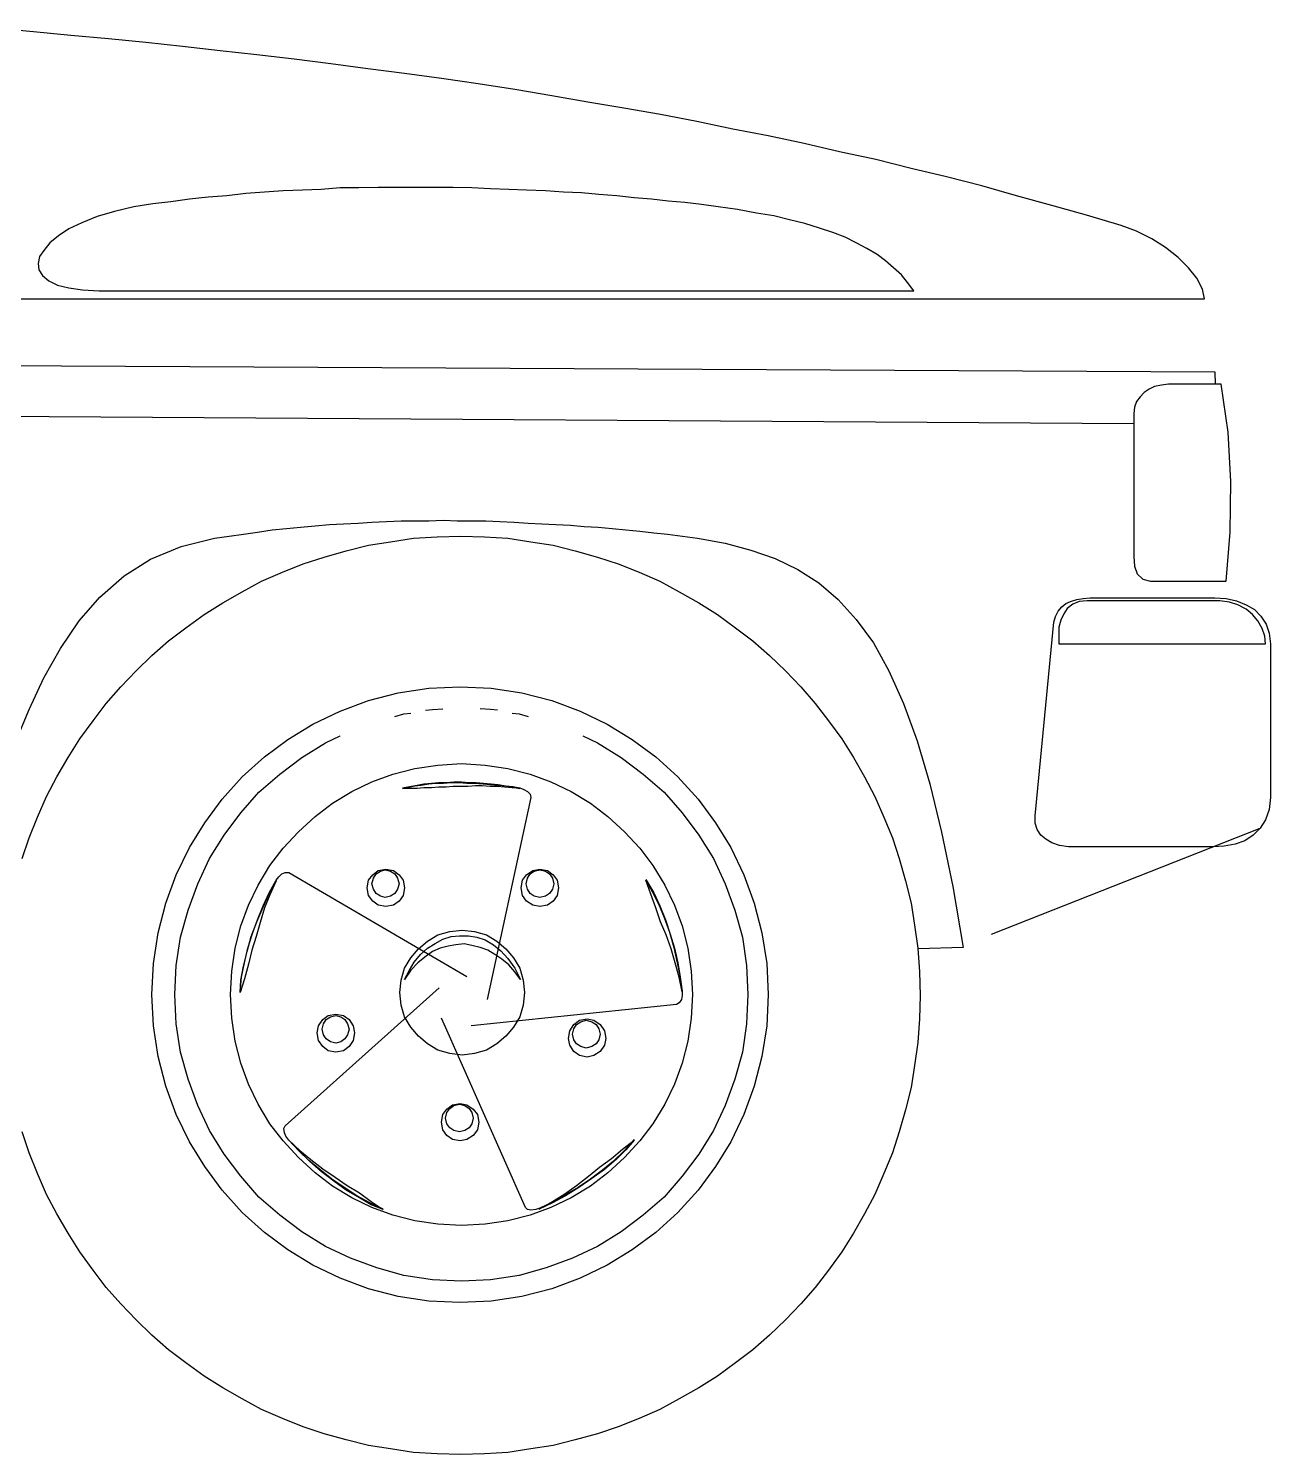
# Model space of a CAD drawing. Extents: x 81.2 to 102.2, y 189 to 198.5.
# Drawn here: x 101.178 to 102.154, y 194.16 to 195.281 of the extents above; entities that cross this region are included whole.
import ezdxf

# ---------------------------------------------------------------- set-up
doc = ezdxf.new("R2010")
doc.units = 0
doc.layers.get('0').update_dxf_attribs({"linetype": 'CONTINUOUS'})

msp = doc.modelspace()

# ---------------------------------------------------------------- linework, layer by layer
for p, q in [((101.1817, 195.2782), (101.1522, 195.2809)), ((101.2111, 195.2754), (101.1817, 195.2782)), ((101.2406, 195.2727), (101.2111, 195.2754)), ((101.27, 195.27), (101.2406, 195.2727)), ((101.2989, 195.2667), (101.27, 195.27)), ((101.3284, 195.2634), (101.2989, 195.2667)), ((101.3573, 195.2602), (101.3284, 195.2634)), ((101.3867, 195.2569), (101.3573, 195.2602)), ((101.4156, 195.2531), (101.3867, 195.2569)), ((101.4445, 195.2493), (101.4156, 195.2531)), ((101.4734, 195.2455), (101.4445, 195.2493)), ((101.5024, 195.2416), (101.4734, 195.2455)), ((101.5313, 195.2373), (101.5024, 195.2416)), ((101.5602, 195.2329), (101.5313, 195.2373)), ((101.5891, 195.228), (101.5602, 195.2329)), ((101.6174, 195.2231), (101.5891, 195.228)), ((101.6458, 195.2182), (101.6174, 195.2231)), ((101.6747, 195.2133), (101.6458, 195.2182)), ((101.7031, 195.2078), (101.6747, 195.2133)), ((101.7314, 195.2018), (101.7031, 195.2078)), ((101.7592, 195.1964), (101.7314, 195.2018)), ((101.7876, 195.1904), (101.7592, 195.1964)), ((101.8154, 195.1838), (101.7876, 195.1904)), ((101.8438, 195.1778), (101.8154, 195.1838)), ((101.8716, 195.1707), (101.8438, 195.1778)), ((101.8994, 195.1642), (101.8716, 195.1707)), ((101.4527, 195.156), (101.4374, 195.1555)), ((101.4674, 195.156), (101.4527, 195.156)), ((101.4822, 195.156), (101.4674, 195.156)), ((101.4969, 195.156), (101.4822, 195.156)), ((101.5116, 195.156), (101.4969, 195.156)), ((101.5263, 195.1555), (101.5116, 195.156)), ((101.9272, 195.1571), (101.8994, 195.1642)), ((101.9545, 195.1494), (101.9272, 195.1571)), ((101.2896, 195.1446), (101.2755, 195.1429)), ((101.3044, 195.1467), (101.2896, 195.1446)), ((101.3191, 195.1484), (101.3044, 195.1467)), ((101.3338, 195.1494), (101.3191, 195.1484)), ((101.3486, 195.1511), (101.3338, 195.1494)), ((101.3633, 195.1522), (101.3486, 195.1511)), ((101.378, 195.1533), (101.3633, 195.1522)), ((101.3933, 195.1538), (101.378, 195.1533)), ((101.408, 195.1544), (101.3933, 195.1538)), ((101.4227, 195.1555), (101.408, 195.1544)), ((101.4374, 195.1555), (101.4227, 195.1555)), ((101.5411, 195.1549), (101.5263, 195.1555)), ((101.5553, 195.1544), (101.5411, 195.1549)), ((101.5694, 195.1538), (101.5553, 195.1544)), ((101.5842, 195.1533), (101.5694, 195.1538)), ((101.5983, 195.1522), (101.5842, 195.1533)), ((101.6125, 195.1516), (101.5983, 195.1522)), ((101.6262, 195.1505), (101.6125, 195.1516)), ((101.6403, 195.1494), (101.6262, 195.1505)), ((101.654, 195.1478), (101.6403, 195.1494)), ((101.6676, 195.1467), (101.654, 195.1478)), ((101.6807, 195.1451), (101.6676, 195.1467)), ((101.6938, 195.144), (101.6807, 195.1451)), ((101.9823, 195.1418), (101.9545, 195.1494)), ((101.2455, 195.1369), (101.2318, 195.1331)), ((101.2607, 195.1407), (101.2455, 195.1369)), ((101.2755, 195.1429), (101.2607, 195.1407)), ((101.7069, 195.1424), (101.6938, 195.144)), ((101.72, 195.1407), (101.7069, 195.1424)), ((101.7352, 195.1385), (101.72, 195.1407)), ((101.75, 195.1358), (101.7352, 195.1385)), ((101.7636, 195.1336), (101.75, 195.1358)), ((101.7761, 195.1304), (101.7636, 195.1336)), ((102.0096, 195.1342), (101.9823, 195.1418)), ((102.0368, 195.126), (102.0096, 195.1342)), ((101.2095, 195.1233), (101.2013, 195.1178)), ((101.2198, 195.1282), (101.2095, 195.1233)), ((101.2318, 195.1331), (101.2198, 195.1282)), ((101.7881, 195.1276), (101.7761, 195.1304)), ((101.7996, 195.1238), (101.7881, 195.1276)), ((101.81, 195.1206), (101.7996, 195.1238)), ((102.0488, 195.1216), (102.0368, 195.126)), ((101.1947, 195.1124), (101.1898, 195.1064)), ((101.2013, 195.1178), (101.1947, 195.1124)), ((101.8198, 195.1167), (101.81, 195.1206)), ((101.8285, 195.1124), (101.8198, 195.1167)), ((101.8367, 195.108), (101.8285, 195.1124)), ((102.0608, 195.1156), (102.0488, 195.1216)), ((102.0717, 195.1086), (102.0608, 195.1156)), ((101.1866, 195.1015), (101.1855, 195.096)), ((101.1898, 195.1064), (101.1866, 195.1015)), ((101.8449, 195.1031), (101.8367, 195.108)), ((101.8514, 195.0982), (101.8449, 195.1031)), ((102.0816, 195.1009), (102.0717, 195.1086)), ((102.0898, 195.0927), (102.0816, 195.1009)), ((101.1855, 195.096), (101.186, 195.0911)), ((101.186, 195.0911), (101.1887, 195.0867)), ((101.8579, 195.0927), (101.8514, 195.0982)), ((101.864, 195.0873), (101.8579, 195.0927)), ((102.0963, 195.0846), (102.0898, 195.0927)), ((101.1887, 195.0867), (101.1937, 195.0824)), ((101.1937, 195.0824), (101.2007, 195.0791)), ((101.2007, 195.0791), (101.2095, 195.0769)), ((101.8689, 195.0813), (101.864, 195.0873)), ((101.8738, 195.0747), (101.8689, 195.0813)), ((102.1007, 195.0758), (102.0963, 195.0846)), ((99.5542, 195.0682), (102.1023, 195.0682)), ((101.2095, 195.0769), (101.2204, 195.0753)), ((101.2204, 195.0753), (101.2335, 195.0747)), ((101.2335, 195.0747), (101.8738, 195.0747)), ((102.1023, 195.0682), (102.1007, 195.0758)), ((98.7792, 195.0286), (102.1105, 195.0109)), ((102.1105, 195.0109), (102.1106, 195.0011)), ((102.063, 194.9995), (102.0587, 194.9973)), ((102.0685, 195.0005), (102.063, 194.9995)), ((102.0739, 195.0011), (102.0685, 195.0005)), ((102.1154, 195.0011), (102.0739, 195.0011)), ((102.1208, 194.9635), (102.1154, 195.0011)), ((102.0467, 194.9699), (98.7792, 194.9919)), ((102.0516, 194.9913), (102.0488, 194.9875)), ((102.0548, 194.9946), (102.0516, 194.9913)), ((102.0587, 194.9973), (102.0548, 194.9946)), ((102.0472, 194.9831), (102.0467, 194.9782)), ((102.0467, 194.9782), (102.0467, 194.8658)), ((102.0488, 194.9875), (102.0472, 194.9831)), ((102.123, 194.9247), (102.1208, 194.9635)), ((102.1225, 194.8849), (102.123, 194.9247)), ((101.3693, 194.8866), (101.3807, 194.8877)), ((101.3807, 194.8877), (101.3916, 194.8887)), ((101.3916, 194.8887), (101.4031, 194.8898)), ((101.4031, 194.8898), (101.4145, 194.8909)), ((101.4145, 194.8909), (101.4254, 194.8915)), ((101.4254, 194.8915), (101.4369, 194.892)), ((101.4369, 194.892), (101.4478, 194.8926)), ((101.4478, 194.8926), (101.4593, 194.8931)), ((101.4593, 194.8931), (101.4707, 194.8937)), ((101.4707, 194.8937), (101.4816, 194.8937)), ((101.4816, 194.8937), (101.4925, 194.8937)), ((101.4925, 194.8937), (101.504, 194.8942)), ((101.504, 194.8942), (101.5149, 194.8937)), ((101.5149, 194.8937), (101.5263, 194.8937)), ((101.5263, 194.8937), (101.5373, 194.8937)), ((101.5373, 194.8937), (101.5482, 194.8931)), ((101.5482, 194.8931), (101.5596, 194.8926)), ((101.5596, 194.8926), (101.5705, 194.892)), ((101.5705, 194.892), (101.5814, 194.8915)), ((101.5814, 194.8915), (101.5923, 194.8909)), ((101.5923, 194.8909), (101.6038, 194.8904)), ((101.6038, 194.8904), (101.6147, 194.8893)), ((101.6147, 194.8893), (101.6256, 194.8887)), ((101.6256, 194.8887), (101.6365, 194.8877)), ((101.6365, 194.8877), (101.6474, 194.8866)), ((101.2978, 194.8735), (101.324, 194.88)), ((101.324, 194.88), (101.3355, 194.8817)), ((101.3355, 194.8817), (101.3469, 194.8833)), ((101.3469, 194.8833), (101.3578, 194.8849)), ((101.3578, 194.8849), (101.3693, 194.8866)), ((101.4451, 194.8746), (101.4625, 194.8773)), ((101.4625, 194.8773), (101.4805, 194.88)), ((101.4805, 194.88), (101.4991, 194.8811)), ((101.4991, 194.8811), (101.5176, 194.8817)), ((101.5176, 194.8817), (101.5362, 194.8811)), ((101.5362, 194.8811), (101.5547, 194.88)), ((101.5547, 194.88), (101.5727, 194.8773)), ((101.5727, 194.8773), (101.5902, 194.8746)), ((101.6474, 194.8866), (101.6583, 194.8855)), ((101.6583, 194.8855), (101.6693, 194.8844)), ((101.6693, 194.8844), (101.6802, 194.8833)), ((101.6802, 194.8833), (101.7036, 194.88)), ((101.7036, 194.88), (101.7254, 194.8762)), ((101.7254, 194.8762), (101.7456, 194.8708)), ((102.1192, 194.8462), (102.1225, 194.8849)), ((101.2738, 194.8637), (101.2978, 194.8735)), ((101.3938, 194.8599), (101.4102, 194.8653)), ((101.4102, 194.8653), (101.4276, 194.8702)), ((101.4276, 194.8702), (101.4451, 194.8746)), ((101.5902, 194.8746), (101.6076, 194.8702)), ((101.6076, 194.8702), (101.6251, 194.8653)), ((101.6251, 194.8653), (101.6414, 194.8599)), ((101.7456, 194.8708), (101.7647, 194.8642)), ((101.7647, 194.8642), (101.7827, 194.8555)), ((102.0467, 194.8658), (102.0472, 194.8582)), ((101.2531, 194.8506), (101.2738, 194.8637)), ((101.3611, 194.8462), (101.3775, 194.8533)), ((101.3775, 194.8533), (101.3938, 194.8599)), ((101.6414, 194.8599), (101.6578, 194.8533)), ((101.6578, 194.8533), (101.6741, 194.8462)), ((101.7827, 194.8555), (101.799, 194.8451)), ((102.0472, 194.8582), (102.0494, 194.8522)), ((101.234, 194.8337), (101.2531, 194.8506)), ((101.3458, 194.838), (101.3611, 194.8462)), ((101.6741, 194.8462), (101.6894, 194.838)), ((101.799, 194.8451), (101.8143, 194.832)), ((102.0494, 194.8522), (102.0538, 194.8479)), ((102.0538, 194.8479), (102.0598, 194.8462)), ((102.0598, 194.8462), (102.1192, 194.8462)), ((101.2177, 194.8151), (101.234, 194.8337)), ((101.3306, 194.8293), (101.3458, 194.838)), ((101.6894, 194.838), (101.7047, 194.8293)), ((101.8143, 194.832), (101.8285, 194.8162)), ((101.997, 194.8304), (102.0019, 194.832)), ((102.0019, 194.832), (102.0068, 194.8326)), ((102.0101, 194.8309), (102.0036, 194.8304)), ((102.0068, 194.8326), (102.0123, 194.8331)), ((102.1143, 194.8309), (102.0101, 194.8309)), ((102.0123, 194.8331), (102.1105, 194.8331)), ((102.1105, 194.8331), (102.1192, 194.8326)), ((102.1219, 194.8298), (102.1143, 194.8309)), ((102.1192, 194.8326), (102.1274, 194.8309)), ((102.1274, 194.8309), (102.135, 194.8277)), ((101.3016, 194.8097), (101.3158, 194.82)), ((101.3158, 194.82), (101.3306, 194.8293)), ((101.7047, 194.8293), (101.7194, 194.82)), ((101.7194, 194.82), (101.7336, 194.8097)), ((101.985, 194.8184), (101.9872, 194.8228)), ((101.9872, 194.8228), (101.99, 194.826)), ((101.9916, 194.8206), (101.9894, 194.8157)), ((101.99, 194.826), (101.9932, 194.8288)), ((101.9943, 194.8249), (101.9916, 194.8206)), ((101.9932, 194.8288), (101.997, 194.8304)), ((101.9987, 194.8282), (101.9943, 194.8249)), ((102.0036, 194.8304), (101.9987, 194.8282)), ((102.1285, 194.8277), (102.1219, 194.8298)), ((102.135, 194.8244), (102.1285, 194.8277)), ((102.135, 194.8277), (102.1416, 194.8239)), ((102.1399, 194.82), (102.135, 194.8244)), ((102.1443, 194.8151), (102.1399, 194.82)), ((102.1416, 194.8239), (102.1465, 194.8189)), ((101.2029, 194.7933), (101.2177, 194.8151)), ((101.288, 194.7993), (101.3016, 194.8097)), ((101.7336, 194.8097), (101.7472, 194.7993)), ((101.8285, 194.8162), (101.8421, 194.7977)), ((101.9692, 194.6619), (101.9839, 194.814)), ((101.9839, 194.814), (101.985, 194.8184)), ((101.9894, 194.8157), (101.9878, 194.8102)), ((101.9878, 194.8102), (101.9878, 194.8037)), ((102.1476, 194.8091), (102.1443, 194.8151)), ((102.1465, 194.8189), (102.1508, 194.8124)), ((102.1498, 194.8031), (102.1476, 194.8091)), ((102.1508, 194.8124), (102.153, 194.8053)), ((101.2749, 194.7879), (101.288, 194.7993)), ((101.7472, 194.7993), (101.7603, 194.7879)), ((101.8421, 194.7977), (101.8541, 194.7759)), ((101.9878, 194.8037), (101.9878, 194.7971)), ((101.9878, 194.7971), (102.1503, 194.7971)), ((102.1503, 194.7971), (102.1498, 194.8031)), ((102.153, 194.8053), (102.1541, 194.7971)), ((102.1541, 194.7971), (102.1541, 194.6761)), ((101.1898, 194.7704), (101.2029, 194.7933)), ((101.2624, 194.7759), (101.2749, 194.7879)), ((101.7603, 194.7879), (101.7729, 194.7759)), ((101.2504, 194.7633), (101.2624, 194.7759)), ((101.7729, 194.7759), (101.7849, 194.7633)), ((101.8541, 194.7759), (101.8656, 194.7502)), ((101.1784, 194.7453), (101.1898, 194.7704)), ((101.2389, 194.7502), (101.2504, 194.7633)), ((101.4925, 194.7622), (101.5171, 194.7633)), ((101.5171, 194.7633), (101.5416, 194.7622)), ((101.7849, 194.7633), (101.7963, 194.7502)), ((101.4227, 194.7442), (101.4451, 194.7524)), ((101.4451, 194.7524), (101.4685, 194.7584)), ((101.4685, 194.7584), (101.4925, 194.7622)), ((101.5416, 194.7622), (101.5656, 194.7584)), ((101.5656, 194.7584), (101.5891, 194.7524)), ((101.5891, 194.7524), (101.6114, 194.7442)), ((101.1675, 194.7197), (101.1784, 194.7453)), ((101.2286, 194.7366), (101.2389, 194.7502)), ((101.4014, 194.7339), (101.4227, 194.7442)), ((101.4658, 194.7399), (101.4729, 194.742)), ((101.4729, 194.742), (101.4784, 194.7426)), ((101.4784, 194.7426), (101.4784, 194.7426)), ((101.4898, 194.7448), (101.4953, 194.7453)), ((101.4953, 194.7453), (101.5034, 194.7459)), ((101.5034, 194.7459), (101.5034, 194.7459)), ((101.5411, 194.7453), (101.5329, 194.7459)), ((101.5329, 194.7459), (101.5329, 194.7459)), ((101.5465, 194.7448), (101.5411, 194.7453)), ((101.558, 194.7426), (101.5634, 194.742)), ((101.5634, 194.742), (101.5705, 194.7399)), ((101.6114, 194.7442), (101.6327, 194.7339)), ((101.7963, 194.7502), (101.8067, 194.7366)), ((101.8656, 194.7502), (101.8765, 194.7208)), ((101.2182, 194.7224), (101.2286, 194.7366)), ((101.3818, 194.7219), (101.4014, 194.7339)), ((101.5705, 194.7399), (101.5705, 194.7399)), ((101.6327, 194.7339), (101.6523, 194.7219)), ((101.8067, 194.7366), (101.8171, 194.7224)), ((101.2089, 194.7077), (101.2182, 194.7224)), ((101.3633, 194.7082), (101.3818, 194.7219)), ((101.3927, 194.7077), (101.4113, 194.7191)), ((101.4113, 194.7191), (101.4227, 194.7246)), ((101.4227, 194.7246), (101.4227, 194.7246)), ((101.6136, 194.7246), (101.6251, 194.7191)), ((101.6251, 194.7191), (101.6436, 194.7077)), ((101.6523, 194.7219), (101.6709, 194.7082)), ((101.8171, 194.7224), (101.8263, 194.7077)), ((101.8765, 194.7208), (101.8863, 194.687)), ((101.2002, 194.6924), (101.2089, 194.7077)), ((101.3458, 194.6924), (101.3633, 194.7082)), ((101.3753, 194.6946), (101.3927, 194.7077)), ((101.6436, 194.7077), (101.6611, 194.6946)), ((101.6709, 194.7082), (101.6883, 194.6924)), ((101.8263, 194.7077), (101.835, 194.6924)), ((101.4642, 194.6946), (101.4816, 194.699)), ((101.4816, 194.699), (101.4996, 194.7017)), ((101.4996, 194.7017), (101.5182, 194.7028)), ((101.5182, 194.7028), (101.5367, 194.7017)), ((101.5367, 194.7017), (101.5547, 194.699)), ((101.5547, 194.699), (101.5722, 194.6946)), ((101.192, 194.6771), (101.2002, 194.6924)), ((101.33, 194.675), (101.3458, 194.6924)), ((101.3589, 194.6804), (101.3753, 194.6946)), ((101.432, 194.681), (101.4478, 194.6886)), ((101.4478, 194.6886), (101.4642, 194.6946)), ((101.4767, 194.6843), (101.4816, 194.6853)), ((101.4773, 194.6848), (101.4833, 194.6859)), ((101.4816, 194.6853), (101.4865, 194.6859)), ((101.4833, 194.6859), (101.4887, 194.687)), ((101.4865, 194.6859), (101.4925, 194.687)), ((101.4887, 194.687), (101.4947, 194.6875)), ((101.4925, 194.687), (101.498, 194.6875)), ((101.4947, 194.6875), (101.5002, 194.6881)), ((101.498, 194.6875), (101.504, 194.6875)), ((101.5002, 194.6881), (101.5062, 194.6881)), ((101.504, 194.6875), (101.51, 194.6881)), ((101.5062, 194.6881), (101.5122, 194.6886)), ((101.51, 194.6881), (101.5165, 194.6881)), ((101.5122, 194.6886), (101.5182, 194.6886)), ((101.5165, 194.6881), (101.5225, 194.6875)), ((101.5182, 194.6886), (101.5242, 194.6881)), ((101.5225, 194.6875), (101.5285, 194.6875)), ((101.5291, 194.6853), (101.5231, 194.6848)), ((101.5242, 194.6881), (101.5296, 194.6881)), ((101.5285, 194.6875), (101.5351, 194.687)), ((101.5345, 194.6853), (101.5291, 194.6853)), ((101.5296, 194.6881), (101.5356, 194.6875)), ((101.5405, 194.6848), (101.5345, 194.6853)), ((101.5351, 194.687), (101.5411, 194.6864)), ((101.5356, 194.6875), (101.5416, 194.687)), ((101.5411, 194.6864), (101.5471, 194.6859)), ((101.5416, 194.687), (101.5471, 194.6864)), ((101.5471, 194.6864), (101.5531, 194.6853)), ((101.5471, 194.6859), (101.5531, 194.6853)), ((101.5531, 194.6853), (101.5585, 194.6843)), ((101.5531, 194.6853), (101.5585, 194.6848)), ((101.5722, 194.6946), (101.5885, 194.6886)), ((101.5885, 194.6886), (101.6043, 194.681)), ((101.6611, 194.6946), (101.6774, 194.6804)), ((101.6883, 194.6924), (101.7042, 194.675)), ((101.835, 194.6924), (101.8432, 194.6771)), ((101.8863, 194.687), (101.8956, 194.6488)), ((101.1849, 194.6608), (101.192, 194.6771)), ((101.3164, 194.6564), (101.33, 194.675)), ((101.3447, 194.6641), (101.3589, 194.6804)), ((101.4167, 194.6717), (101.432, 194.681)), ((101.4718, 194.6837), (101.4773, 194.6848)), ((101.4718, 194.6832), (101.4767, 194.6843)), ((101.4773, 194.6832), (101.4718, 194.6832)), ((101.4833, 194.6832), (101.4773, 194.6832)), ((101.4887, 194.6837), (101.4833, 194.6832)), ((101.4947, 194.6837), (101.4887, 194.6837)), ((101.5002, 194.6843), (101.4947, 194.6837)), ((101.5062, 194.6843), (101.5002, 194.6843)), ((101.5116, 194.6848), (101.5062, 194.6843)), ((101.5176, 194.6848), (101.5116, 194.6848)), ((101.5231, 194.6848), (101.5176, 194.6848)), ((101.5727, 194.6761), (101.5383, 194.5173)), ((101.5465, 194.6848), (101.5405, 194.6848)), ((101.552, 194.6843), (101.5465, 194.6848)), ((101.558, 194.6837), (101.552, 194.6843)), ((101.564, 194.6832), (101.558, 194.6837)), ((101.5585, 194.6848), (101.564, 194.6837)), ((101.5585, 194.6843), (101.564, 194.6832)), ((101.564, 194.6837), (101.5673, 194.6826)), ((101.5673, 194.6826), (101.57, 194.681)), ((101.57, 194.681), (101.5722, 194.6788)), ((101.5722, 194.6788), (101.5727, 194.6761)), ((101.6043, 194.681), (101.6196, 194.6717)), ((101.6774, 194.6804), (101.6916, 194.6641)), ((101.7042, 194.675), (101.7178, 194.6564)), ((101.8432, 194.6771), (101.8503, 194.6608)), ((102.1541, 194.6761), (102.153, 194.6668)), ((101.3316, 194.6466), (101.3447, 194.6641)), ((101.4031, 194.6613), (101.4167, 194.6717)), ((101.6196, 194.6717), (101.6333, 194.6613)), ((101.6916, 194.6641), (101.7047, 194.6466)), ((102.153, 194.6668), (102.1503, 194.6586)), ((101.1784, 194.6444), (101.1849, 194.6608)), ((101.3044, 194.6368), (101.3164, 194.6564)), ((101.39, 194.6493), (101.4031, 194.6613)), ((101.6333, 194.6613), (101.6463, 194.6493)), ((101.7178, 194.6564), (101.7298, 194.6368)), ((101.8503, 194.6608), (101.8569, 194.6444)), ((101.9349, 194.5688), (102.1459, 194.6521)), ((101.9692, 194.6559), (101.9692, 194.6619)), ((101.9708, 194.651), (101.9692, 194.6559)), ((102.1459, 194.6521), (102.1405, 194.6466)), ((102.1503, 194.6586), (102.1459, 194.6521)), ((101.1729, 194.6281), (101.1784, 194.6444)), ((101.3202, 194.6281), (101.3316, 194.6466)), ((101.378, 194.6363), (101.39, 194.6493)), ((101.6463, 194.6493), (101.6583, 194.6363)), ((101.7047, 194.6466), (101.7162, 194.6281)), ((101.8569, 194.6444), (101.8623, 194.6281)), ((101.8956, 194.6488), (101.9043, 194.6063)), ((101.9736, 194.6466), (101.9708, 194.651)), ((101.9774, 194.6433), (101.9736, 194.6466)), ((101.9823, 194.6406), (101.9774, 194.6433)), ((101.9883, 194.6384), (101.9823, 194.6406)), ((102.1339, 194.6422), (102.1263, 194.6395)), ((102.1405, 194.6466), (102.1339, 194.6422)), ((101.294, 194.6155), (101.3044, 194.6368)), ((101.3676, 194.6226), (101.378, 194.6363)), ((101.6583, 194.6363), (101.6687, 194.6226)), ((101.7298, 194.6368), (101.7402, 194.6155)), ((101.9954, 194.6373), (101.9883, 194.6384)), ((102.003, 194.6373), (101.9954, 194.6373)), ((102.1088, 194.6373), (102.003, 194.6373)), ((102.1176, 194.6379), (102.1088, 194.6373)), ((102.1263, 194.6395), (102.1176, 194.6379)), ((101.3109, 194.6084), (101.3202, 194.6281)), ((101.3584, 194.6073), (101.3676, 194.6226)), ((101.4484, 194.6155), (101.4527, 194.6188)), ((101.4511, 194.6161), (101.4544, 194.6183)), ((101.4527, 194.6188), (101.4587, 194.6199)), ((101.4544, 194.6183), (101.4582, 194.6193)), ((101.4582, 194.6193), (101.4625, 194.6183)), ((101.4587, 194.6199), (101.4647, 194.6188)), ((101.4625, 194.6183), (101.4658, 194.6161)), ((101.4647, 194.6188), (101.4691, 194.6155)), ((101.5694, 194.6155), (101.5743, 194.6188)), ((101.5722, 194.6161), (101.5754, 194.6183)), ((101.5743, 194.6188), (101.5798, 194.6199)), ((101.5754, 194.6183), (101.5798, 194.6193)), ((101.5798, 194.6199), (101.5858, 194.6188)), ((101.5798, 194.6193), (101.5842, 194.6183)), ((101.5842, 194.6183), (101.5874, 194.6161)), ((101.5858, 194.6188), (101.5902, 194.6155)), ((101.6687, 194.6226), (101.678, 194.6073)), ((101.7162, 194.6281), (101.7254, 194.6084)), ((101.8623, 194.6281), (101.8672, 194.6106)), ((101.2858, 194.5932), (101.294, 194.6155)), ((101.3033, 194.5877), (101.3109, 194.6084)), ((101.3507, 194.5915), (101.3584, 194.6073)), ((101.3671, 194.6013), (101.3726, 194.6112)), ((101.3671, 194.6008), (101.3726, 194.6106)), ((101.3726, 194.6106), (101.3676, 194.5997)), ((101.3726, 194.6112), (101.3747, 194.6139)), ((101.3747, 194.6139), (101.3769, 194.6161)), ((101.3769, 194.6161), (101.3796, 194.6172)), ((101.3796, 194.6172), (101.3824, 194.6172)), ((101.3824, 194.6172), (101.5225, 194.5354)), ((101.444, 194.6052), (101.4451, 194.6112)), ((101.4451, 194.6112), (101.4484, 194.6155)), ((101.4478, 194.6084), (101.4489, 194.6128)), ((101.4489, 194.6041), (101.4478, 194.6084)), ((101.4489, 194.6128), (101.4511, 194.6161)), ((101.4658, 194.6161), (101.468, 194.6128)), ((101.468, 194.6128), (101.4691, 194.6084)), ((101.4691, 194.6084), (101.468, 194.6041)), ((101.4691, 194.6155), (101.4724, 194.6112)), ((101.4724, 194.6112), (101.4734, 194.6052)), ((101.5651, 194.6052), (101.5662, 194.6112)), ((101.5662, 194.6112), (101.5694, 194.6155)), ((101.5689, 194.6084), (101.57, 194.6128)), ((101.57, 194.6041), (101.5689, 194.6084)), ((101.57, 194.6128), (101.5722, 194.6161)), ((101.5874, 194.6161), (101.5896, 194.6128)), ((101.5896, 194.6128), (101.5907, 194.6084)), ((101.5907, 194.6084), (101.5896, 194.6041)), ((101.5902, 194.6155), (101.5934, 194.6112)), ((101.5934, 194.6112), (101.5945, 194.6052)), ((101.6632, 194.6117), (101.6693, 194.6013)), ((101.6632, 194.6112), (101.6682, 194.6024)), ((101.6671, 194.6003), (101.6632, 194.6112)), ((101.678, 194.6073), (101.6856, 194.5915)), ((101.7254, 194.6084), (101.7331, 194.5877)), ((101.7402, 194.6155), (101.7483, 194.5932)), ((101.8672, 194.6106), (101.8716, 194.5932)), ((101.3622, 194.591), (101.3671, 194.6013)), ((101.3622, 194.5899), (101.3671, 194.6008)), ((101.3676, 194.5997), (101.3633, 194.5893)), ((101.4451, 194.5992), (101.444, 194.6052)), ((101.4484, 194.5948), (101.4451, 194.5992)), ((101.4511, 194.6008), (101.4489, 194.6041)), ((101.4544, 194.5986), (101.4511, 194.6008)), ((101.4582, 194.5975), (101.4544, 194.5986)), ((101.4625, 194.5986), (101.4582, 194.5975)), ((101.4658, 194.6008), (101.4625, 194.5986)), ((101.468, 194.6041), (101.4658, 194.6008)), ((101.4724, 194.5992), (101.4691, 194.5948)), ((101.4734, 194.6052), (101.4724, 194.5992)), ((101.5662, 194.5992), (101.5651, 194.6052)), ((101.5694, 194.5948), (101.5662, 194.5992)), ((101.5722, 194.6008), (101.57, 194.6041)), ((101.5754, 194.5986), (101.5722, 194.6008)), ((101.5798, 194.5975), (101.5754, 194.5986)), ((101.5842, 194.5986), (101.5798, 194.5975)), ((101.5874, 194.6008), (101.5842, 194.5986)), ((101.5896, 194.6041), (101.5874, 194.6008)), ((101.5934, 194.5992), (101.5902, 194.5948)), ((101.5945, 194.6052), (101.5934, 194.5992)), ((101.6709, 194.5893), (101.6671, 194.6003)), ((101.6682, 194.6024), (101.6731, 194.5926)), ((101.6693, 194.6013), (101.6741, 194.591)), ((101.9043, 194.6063), (101.9125, 194.5583)), ((101.2798, 194.5697), (101.2858, 194.5932)), ((101.2973, 194.5664), (101.3033, 194.5877)), ((101.3447, 194.5752), (101.3507, 194.5915)), ((101.3573, 194.5784), (101.3622, 194.5899)), ((101.3578, 194.5801), (101.3622, 194.591)), ((101.3633, 194.5893), (101.36, 194.5779)), ((101.4527, 194.5915), (101.4484, 194.5948)), ((101.4587, 194.5904), (101.4527, 194.5915)), ((101.4647, 194.5915), (101.4587, 194.5904)), ((101.4691, 194.5948), (101.4647, 194.5915)), ((101.5743, 194.5915), (101.5694, 194.5948)), ((101.5798, 194.5904), (101.5743, 194.5915)), ((101.5858, 194.5915), (101.5798, 194.5904)), ((101.5902, 194.5948), (101.5858, 194.5915)), ((101.6747, 194.5784), (101.6709, 194.5893)), ((101.6731, 194.5926), (101.6774, 194.5817)), ((101.6741, 194.591), (101.6785, 194.5801)), ((101.6856, 194.5915), (101.6916, 194.5752)), ((101.7331, 194.5877), (101.7391, 194.5664)), ((101.7483, 194.5932), (101.7543, 194.5697)), ((101.8716, 194.5932), (101.8743, 194.5757)), ((101.3404, 194.5577), (101.3447, 194.5752)), ((101.3529, 194.567), (101.3573, 194.5784)), ((101.354, 194.5692), (101.3578, 194.5801)), ((101.36, 194.5779), (101.3567, 194.567)), ((101.6791, 194.5681), (101.6747, 194.5784)), ((101.6774, 194.5817), (101.6818, 194.5703)), ((101.6785, 194.5801), (101.6823, 194.5686)), ((101.6916, 194.5752), (101.696, 194.5577)), ((101.8743, 194.5757), (101.877, 194.5577)), ((101.276, 194.5457), (101.2798, 194.5697)), ((101.294, 194.5441), (101.2973, 194.5664)), ((101.3496, 194.555), (101.3529, 194.567)), ((101.3502, 194.5577), (101.354, 194.5692)), ((101.3567, 194.567), (101.3535, 194.5561)), ((101.4844, 194.5572), (101.4914, 194.5632)), ((101.4914, 194.5632), (101.4996, 194.5681)), ((101.4914, 194.5577), (101.4974, 194.5615)), ((101.4974, 194.5615), (101.5034, 194.5648)), ((101.4996, 194.5681), (101.5089, 194.5708)), ((101.5034, 194.5648), (101.51, 194.567)), ((101.5089, 194.5708), (101.5187, 194.5719)), ((101.51, 194.567), (101.5165, 194.5675)), ((101.5165, 194.5675), (101.5236, 194.5675)), ((101.5187, 194.5719), (101.5285, 194.5708)), ((101.5236, 194.5675), (101.5302, 194.5664)), ((101.5285, 194.5708), (101.5378, 194.5681)), ((101.5302, 194.5664), (101.5367, 194.5642)), ((101.5367, 194.5642), (101.5433, 194.5604)), ((101.5378, 194.5681), (101.546, 194.5632)), ((101.546, 194.5632), (101.5531, 194.5572)), ((101.6829, 194.5572), (101.6791, 194.5681)), ((101.6818, 194.5703), (101.6851, 194.5583)), ((101.6823, 194.5686), (101.6856, 194.5577)), ((101.7391, 194.5664), (101.7423, 194.5441)), ((101.7543, 194.5697), (101.7581, 194.5457)), ((101.3376, 194.5397), (101.3404, 194.5577)), ((101.3469, 194.5435), (101.3496, 194.555)), ((101.3475, 194.5463), (101.3502, 194.5577)), ((101.3535, 194.5561), (101.3507, 194.5452)), ((101.4784, 194.5501), (101.4844, 194.5572)), ((101.4811, 194.5468), (101.486, 194.5528)), ((101.4893, 194.5506), (101.4838, 194.5463)), ((101.486, 194.5528), (101.4914, 194.5577)), ((101.4953, 194.555), (101.4893, 194.5506)), ((101.5013, 194.5577), (101.4953, 194.555)), ((101.5078, 194.5594), (101.5013, 194.5577)), ((101.5138, 194.5604), (101.5078, 194.5594)), ((101.5204, 194.561), (101.5138, 194.5604)), ((101.5263, 194.5599), (101.5204, 194.561)), ((101.5329, 194.5583), (101.5263, 194.5599)), ((101.5389, 194.5561), (101.5329, 194.5583)), ((101.5444, 194.5528), (101.5389, 194.5561)), ((101.5433, 194.5604), (101.5492, 194.5555)), ((101.5498, 194.549), (101.5444, 194.5528)), ((101.5492, 194.5555), (101.5547, 194.5495)), ((101.5531, 194.5572), (101.5591, 194.5501)), ((101.6861, 194.5463), (101.6829, 194.5572)), ((101.6851, 194.5583), (101.6878, 194.5463)), ((101.6856, 194.5577), (101.6883, 194.5463)), ((101.696, 194.5577), (101.6987, 194.5397)), ((101.877, 194.5577), (101.8781, 194.5392)), ((101.9125, 194.5583), (101.8771, 194.5572)), ((101.2749, 194.5212), (101.276, 194.5457)), ((101.2929, 194.5212), (101.294, 194.5441)), ((101.3365, 194.5212), (101.3376, 194.5397)), ((101.3447, 194.5326), (101.3469, 194.5435)), ((101.3453, 194.5348), (101.3475, 194.5463)), ((101.3507, 194.5452), (101.3475, 194.5337)), ((101.4707, 194.5326), (101.4734, 194.5419)), ((101.4734, 194.5419), (101.4784, 194.5501)), ((101.4734, 194.5332), (101.4773, 194.5403)), ((101.4784, 194.5403), (101.4734, 194.5332)), ((101.4773, 194.5403), (101.4811, 194.5468)), ((101.4838, 194.5463), (101.4784, 194.5403)), ((101.5553, 194.5446), (101.5498, 194.549)), ((101.5547, 194.5495), (101.5602, 194.5419)), ((101.5602, 194.5392), (101.5553, 194.5446)), ((101.5591, 194.5501), (101.564, 194.5419)), ((101.5602, 194.5419), (101.5645, 194.5332)), ((101.5645, 194.5332), (101.5602, 194.5392)), ((101.564, 194.5419), (101.5667, 194.5326)), ((101.6894, 194.5348), (101.6861, 194.5463)), ((101.6878, 194.5463), (101.69, 194.5348)), ((101.6883, 194.5463), (101.69, 194.5348)), ((101.6987, 194.5397), (101.6998, 194.5212)), ((101.7423, 194.5441), (101.7434, 194.5212)), ((101.7581, 194.5457), (101.7592, 194.5212)), ((101.8781, 194.5392), (101.8787, 194.5206)), ((101.3442, 194.5234), (101.3453, 194.5348)), ((101.3475, 194.5337), (101.3442, 194.5228)), ((101.3442, 194.5228), (101.3447, 194.5326)), ((101.4696, 194.5228), (101.4707, 194.5326)), ((101.5667, 194.5326), (101.5678, 194.5228)), ((101.6916, 194.5234), (101.6894, 194.5348)), ((101.69, 194.5348), (101.6916, 194.5234)), ((101.69, 194.5348), (101.6916, 194.5239)), ((101.276, 194.4966), (101.2749, 194.5212)), ((101.294, 194.4983), (101.2929, 194.5212)), ((101.3376, 194.5026), (101.3365, 194.5212)), ((101.3796, 194.4181), (101.5007, 194.5266)), ((101.4707, 194.513), (101.4696, 194.5228)), ((101.5678, 194.5228), (101.5667, 194.513)), ((101.6911, 194.5173), (101.6894, 194.5146)), ((101.6916, 194.5206), (101.6911, 194.5173)), ((101.6916, 194.5239), (101.6916, 194.5206)), ((101.6998, 194.5212), (101.6987, 194.5026)), ((101.7434, 194.5212), (101.7423, 194.4983)), ((101.7592, 194.5212), (101.7581, 194.4966)), ((101.8787, 194.5206), (101.8781, 194.5021)), ((101.4134, 194.5048), (101.4195, 194.5059)), ((101.4195, 194.5059), (101.4254, 194.5048)), ((101.4734, 194.5037), (101.4707, 194.513)), ((101.6872, 194.5135), (101.5258, 194.4966)), ((101.5667, 194.513), (101.564, 194.5037)), ((101.6894, 194.5146), (101.6872, 194.5135)), ((101.2798, 194.4726), (101.276, 194.4966)), ((101.2973, 194.4759), (101.294, 194.4983)), ((101.3404, 194.4846), (101.3376, 194.5026)), ((101.4047, 194.4912), (101.4058, 194.4966)), ((101.4058, 194.4966), (101.4091, 194.5015)), ((101.4086, 194.4939), (101.4096, 194.4983)), ((101.4091, 194.5015), (101.4134, 194.5048)), ((101.4096, 194.4983), (101.4118, 194.5015)), ((101.4118, 194.5015), (101.4151, 194.5037)), ((101.4151, 194.5037), (101.4195, 194.5048)), ((101.4195, 194.5048), (101.4233, 194.5037)), ((101.4233, 194.5037), (101.4265, 194.5015)), ((101.4254, 194.5048), (101.4298, 194.5015)), ((101.4265, 194.5015), (101.4287, 194.4983)), ((101.4287, 194.4983), (101.4298, 194.4939)), ((101.4298, 194.5015), (101.4331, 194.4966)), ((101.4331, 194.4966), (101.4342, 194.4912)), ((101.4784, 194.4955), (101.4734, 194.5037)), ((101.4844, 194.4884), (101.4784, 194.4955)), ((101.5684, 194.3537), (101.5024, 194.5026)), ((101.5591, 194.4955), (101.5531, 194.4884)), ((101.564, 194.5037), (101.5591, 194.4955)), ((101.6033, 194.4928), (101.6065, 194.4977)), ((101.6054, 194.4901), (101.6065, 194.4944)), ((101.6065, 194.4977), (101.6109, 194.501)), ((101.6065, 194.4944), (101.6087, 194.4977)), ((101.6087, 194.4977), (101.612, 194.4999)), ((101.6109, 194.501), (101.6169, 194.5021)), ((101.612, 194.4999), (101.6163, 194.501)), ((101.6163, 194.501), (101.6207, 194.4999)), ((101.6169, 194.5021), (101.6223, 194.501)), ((101.6207, 194.4999), (101.624, 194.4977)), ((101.6223, 194.501), (101.6272, 194.4977)), ((101.624, 194.4977), (101.6262, 194.4944)), ((101.6262, 194.4944), (101.6272, 194.4901)), ((101.6272, 194.4977), (101.6305, 194.4928)), ((101.6987, 194.5026), (101.696, 194.4846)), ((101.7423, 194.4983), (101.7391, 194.4759)), ((101.7581, 194.4966), (101.7543, 194.4726)), ((101.8781, 194.5021), (101.877, 194.4835)), ((101.3447, 194.4672), (101.3404, 194.4846)), ((101.4058, 194.4852), (101.4047, 194.4912)), ((101.4091, 194.4803), (101.4058, 194.4852)), ((101.4096, 194.4895), (101.4086, 194.4939)), ((101.4118, 194.4863), (101.4096, 194.4895)), ((101.4151, 194.4841), (101.4118, 194.4863)), ((101.4195, 194.483), (101.4151, 194.4841)), ((101.4233, 194.4841), (101.4195, 194.483)), ((101.4265, 194.4863), (101.4233, 194.4841)), ((101.4287, 194.4895), (101.4265, 194.4863)), ((101.4298, 194.4939), (101.4287, 194.4895)), ((101.4331, 194.4852), (101.4298, 194.4803)), ((101.4342, 194.4912), (101.4331, 194.4852)), ((101.4914, 194.4824), (101.4844, 194.4884)), ((101.5531, 194.4884), (101.546, 194.4824)), ((101.6022, 194.4868), (101.6033, 194.4928)), ((101.6033, 194.4814), (101.6022, 194.4868)), ((101.6065, 194.4857), (101.6054, 194.4901)), ((101.6087, 194.4824), (101.6065, 194.4857)), ((101.6262, 194.4857), (101.624, 194.4824)), ((101.6272, 194.4901), (101.6262, 194.4857)), ((101.6305, 194.4928), (101.6316, 194.4868)), ((101.6316, 194.4868), (101.6305, 194.4814)), ((101.696, 194.4846), (101.6916, 194.4672)), ((101.877, 194.4835), (101.8743, 194.4655)), ((101.2858, 194.4492), (101.2798, 194.4726)), ((101.3033, 194.4546), (101.2973, 194.4759)), ((101.4134, 194.477), (101.4091, 194.4803)), ((101.4195, 194.4759), (101.4134, 194.477)), ((101.4254, 194.477), (101.4195, 194.4759)), ((101.4298, 194.4803), (101.4254, 194.477)), ((101.4996, 194.4775), (101.4914, 194.4824)), ((101.5089, 194.4748), (101.4996, 194.4775)), ((101.5187, 194.4737), (101.5089, 194.4748)), ((101.5285, 194.4748), (101.5187, 194.4737)), ((101.5378, 194.4775), (101.5285, 194.4748)), ((101.546, 194.4824), (101.5378, 194.4775)), ((101.6065, 194.4764), (101.6033, 194.4814)), ((101.6109, 194.4732), (101.6065, 194.4764)), ((101.612, 194.4803), (101.6087, 194.4824)), ((101.6169, 194.4721), (101.6109, 194.4732)), ((101.6163, 194.4792), (101.612, 194.4803)), ((101.6207, 194.4803), (101.6163, 194.4792)), ((101.6223, 194.4732), (101.6169, 194.4721)), ((101.624, 194.4824), (101.6207, 194.4803)), ((101.6272, 194.4764), (101.6223, 194.4732)), ((101.6305, 194.4814), (101.6272, 194.4764)), ((101.7391, 194.4759), (101.7331, 194.4546)), ((101.7543, 194.4726), (101.7483, 194.4492)), ((101.3507, 194.4508), (101.3447, 194.4672)), ((101.6916, 194.4672), (101.6856, 194.4508)), ((101.8743, 194.4655), (101.8716, 194.4481)), ((101.3109, 194.4339), (101.3033, 194.4546)), ((101.3584, 194.435), (101.3507, 194.4508)), ((101.6856, 194.4508), (101.678, 194.435)), ((101.7331, 194.4546), (101.7254, 194.4339)), ((101.294, 194.4268), (101.2858, 194.4492)), ((101.7483, 194.4492), (101.7402, 194.4268)), ((101.8716, 194.4481), (101.8672, 194.4306)), ((101.3202, 194.4143), (101.3109, 194.4339)), ((101.3676, 194.4197), (101.3584, 194.435)), ((101.5034, 194.4268), (101.5067, 194.4312)), ((101.5056, 194.4241), (101.5067, 194.4284)), ((101.5067, 194.4312), (101.5111, 194.4345)), ((101.5067, 194.4284), (101.5089, 194.4317)), ((101.5089, 194.4317), (101.5122, 194.4339)), ((101.5111, 194.4345), (101.5171, 194.4355)), ((101.5122, 194.4339), (101.5165, 194.435)), ((101.5165, 194.435), (101.5209, 194.4339)), ((101.5171, 194.4355), (101.5225, 194.4345)), ((101.5209, 194.4339), (101.5242, 194.4317)), ((101.5225, 194.4345), (101.5274, 194.4312)), ((101.5242, 194.4317), (101.5263, 194.4284)), ((101.5263, 194.4284), (101.5274, 194.4241)), ((101.5274, 194.4312), (101.5307, 194.4268)), ((101.678, 194.435), (101.6687, 194.4197)), ((101.7254, 194.4339), (101.7162, 194.4143)), ((101.8672, 194.4306), (101.8623, 194.4132)), ((101.3044, 194.4055), (101.294, 194.4268)), ((101.378, 194.4061), (101.3676, 194.4197)), ((101.3785, 194.4159), (101.3796, 194.4181)), ((101.3791, 194.4126), (101.3785, 194.4159)), ((101.5024, 194.4208), (101.5034, 194.4268)), ((101.5034, 194.4148), (101.5024, 194.4208)), ((101.5067, 194.4197), (101.5056, 194.4241)), ((101.5089, 194.4164), (101.5067, 194.4197)), ((101.5122, 194.4143), (101.5089, 194.4164)), ((101.5242, 194.4164), (101.5209, 194.4143)), ((101.5263, 194.4197), (101.5242, 194.4164)), ((101.5274, 194.4241), (101.5263, 194.4197)), ((101.5307, 194.4268), (101.5318, 194.4208)), ((101.5318, 194.4208), (101.5307, 194.4148)), ((101.6687, 194.4197), (101.6583, 194.4061)), ((101.7402, 194.4268), (101.7298, 194.4055)), ((101.1784, 194.3968), (101.1729, 194.4132)), ((101.3164, 194.3859), (101.3044, 194.4055)), ((101.3316, 194.3957), (101.3202, 194.4143)), ((101.39, 194.393), (101.378, 194.4061)), ((101.3802, 194.4099), (101.3791, 194.4126)), ((101.3824, 194.4066), (101.3802, 194.4099)), ((101.39, 194.3985), (101.3824, 194.4066)), ((101.3824, 194.4066), (101.3911, 194.3985)), ((101.39, 194.399), (101.3824, 194.4066)), ((101.5067, 194.4105), (101.5034, 194.4148)), ((101.5111, 194.4072), (101.5067, 194.4105)), ((101.5171, 194.4061), (101.5111, 194.4072)), ((101.5165, 194.4132), (101.5122, 194.4143)), ((101.5209, 194.4143), (101.5165, 194.4132)), ((101.5225, 194.4072), (101.5171, 194.4061)), ((101.5274, 194.4105), (101.5225, 194.4072)), ((101.5307, 194.4148), (101.5274, 194.4105)), ((101.6447, 194.3996), (101.654, 194.4066)), ((101.654, 194.4072), (101.6463, 194.3985)), ((101.6583, 194.4061), (101.6463, 194.393)), ((101.654, 194.4066), (101.6474, 194.399)), ((101.7162, 194.4143), (101.7047, 194.3957)), ((101.7298, 194.4055), (101.7178, 194.3859)), ((101.8623, 194.4132), (101.8569, 194.3968)), ((101.1849, 194.3805), (101.1784, 194.3968)), ((101.3447, 194.3783), (101.3316, 194.3957)), ((101.3982, 194.3908), (101.39, 194.399)), ((101.3987, 194.3903), (101.39, 194.3985)), ((101.3911, 194.3985), (101.3998, 194.3914)), ((101.636, 194.3924), (101.6447, 194.3996)), ((101.6463, 194.3985), (101.6376, 194.3903)), ((101.6474, 194.399), (101.6398, 194.3914)), ((101.7047, 194.3957), (101.6916, 194.3783)), ((101.8569, 194.3968), (101.8503, 194.3805)), ((101.33, 194.3674), (101.3164, 194.3859)), ((101.4031, 194.381), (101.39, 194.393)), ((101.4069, 194.3837), (101.3982, 194.3908)), ((101.408, 194.3821), (101.3987, 194.3903)), ((101.3998, 194.3914), (101.4091, 194.3843)), ((101.4162, 194.3761), (101.4069, 194.3837)), ((101.4178, 194.3745), (101.408, 194.3821)), ((101.4091, 194.3843), (101.4189, 194.3777)), ((101.618, 194.3783), (101.6267, 194.3854)), ((101.6289, 194.3832), (101.6196, 194.3761)), ((101.6305, 194.3837), (101.6207, 194.3766)), ((101.6267, 194.3854), (101.636, 194.3924)), ((101.6376, 194.3903), (101.6289, 194.3832)), ((101.6398, 194.3914), (101.6305, 194.3837)), ((101.6463, 194.393), (101.6333, 194.381)), ((101.7178, 194.3859), (101.7042, 194.3674)), ((101.192, 194.3641), (101.1849, 194.3805)), ((101.3589, 194.3619), (101.3447, 194.3783)), ((101.4167, 194.3706), (101.4031, 194.381)), ((101.426, 194.3695), (101.4162, 194.3761)), ((101.4276, 194.3674), (101.4178, 194.3745)), ((101.4189, 194.3777), (101.4282, 194.3712)), ((101.4282, 194.3712), (101.438, 194.3652)), ((101.5994, 194.3646), (101.6087, 194.3712)), ((101.6087, 194.3712), (101.618, 194.3783)), ((101.6196, 194.3761), (101.6098, 194.3695)), ((101.6207, 194.3766), (101.6103, 194.3695)), ((101.6333, 194.381), (101.6196, 194.3706)), ((101.6916, 194.3783), (101.6774, 194.3619)), ((101.8503, 194.3805), (101.8432, 194.3641)), ((101.2002, 194.3488), (101.192, 194.3641)), ((101.3458, 194.3499), (101.33, 194.3674)), ((101.3753, 194.3477), (101.3589, 194.3619)), ((101.432, 194.3614), (101.4167, 194.3706)), ((101.4358, 194.363), (101.426, 194.3695)), ((101.438, 194.3614), (101.4276, 194.3674)), ((101.4478, 194.3537), (101.432, 194.3614)), ((101.4462, 194.3575), (101.4358, 194.363)), ((101.438, 194.3652), (101.4473, 194.3586)), ((101.4473, 194.3559), (101.438, 194.3614)), ((101.6043, 194.3614), (101.5885, 194.3537)), ((101.5896, 194.3586), (101.5994, 194.3646)), ((101.5994, 194.3636), (101.5896, 194.3581)), ((101.6, 194.363), (101.5896, 194.3575)), ((101.6098, 194.3695), (101.5994, 194.3636)), ((101.6103, 194.3695), (101.6, 194.363)), ((101.6196, 194.3706), (101.6043, 194.3614)), ((101.6774, 194.3619), (101.6611, 194.3477)), ((101.7042, 194.3674), (101.6883, 194.3499)), ((101.8432, 194.3641), (101.835, 194.3488)), ((101.2089, 194.3336), (101.2002, 194.3488)), ((101.3633, 194.3341), (101.3458, 194.3499)), ((101.4565, 194.3526), (101.4462, 194.3575)), ((101.4473, 194.3586), (101.4565, 194.3521)), ((101.4565, 194.3521), (101.4473, 194.3559)), ((101.4642, 194.3477), (101.4478, 194.3537)), ((101.57, 194.3521), (101.5684, 194.3537)), ((101.5727, 194.3516), (101.57, 194.3521)), ((101.5885, 194.3537), (101.5722, 194.3477)), ((101.5765, 194.3521), (101.5727, 194.3516)), ((101.5798, 194.3532), (101.5765, 194.3521)), ((101.5793, 194.3526), (101.5896, 194.3586)), ((101.5896, 194.3575), (101.5793, 194.3526)), ((101.5896, 194.3581), (101.5798, 194.3532)), ((101.6883, 194.3499), (101.6709, 194.3341)), ((101.835, 194.3488), (101.8263, 194.3336)), ((101.3927, 194.3346), (101.3753, 194.3477)), ((101.4816, 194.3434), (101.4642, 194.3477)), ((101.4996, 194.3406), (101.4816, 194.3434)), ((101.5182, 194.3396), (101.4996, 194.3406)), ((101.5367, 194.3406), (101.5182, 194.3396)), ((101.5547, 194.3434), (101.5367, 194.3406)), ((101.5722, 194.3477), (101.5547, 194.3434)), ((101.6611, 194.3477), (101.6436, 194.3346)), ((101.2182, 194.3188), (101.2089, 194.3336)), ((101.3818, 194.3205), (101.3633, 194.3341)), ((101.4113, 194.3232), (101.3927, 194.3346)), ((101.6436, 194.3346), (101.6251, 194.3232)), ((101.6709, 194.3341), (101.6523, 194.3205)), ((101.8263, 194.3336), (101.8171, 194.3188)), ((101.2286, 194.3046), (101.2182, 194.3188)), ((101.4014, 194.3085), (101.3818, 194.3205)), ((101.4309, 194.3139), (101.4113, 194.3232)), ((101.6251, 194.3232), (101.6054, 194.3139)), ((101.6523, 194.3205), (101.6327, 194.3085)), ((101.8171, 194.3188), (101.8067, 194.3046)), ((101.2389, 194.291), (101.2286, 194.3046)), ((101.4227, 194.2981), (101.4014, 194.3085)), ((101.4516, 194.3063), (101.4309, 194.3139)), ((101.4729, 194.3003), (101.4516, 194.3063)), ((101.5847, 194.3063), (101.5634, 194.3003)), ((101.6054, 194.3139), (101.5847, 194.3063)), ((101.6327, 194.3085), (101.6114, 194.2981)), ((101.8067, 194.3046), (101.7963, 194.291)), ((101.4451, 194.2899), (101.4227, 194.2981)), ((101.4953, 194.297), (101.4729, 194.3003)), ((101.5182, 194.2959), (101.4953, 194.297)), ((101.5411, 194.297), (101.5182, 194.2959)), ((101.5634, 194.3003), (101.5411, 194.297)), ((101.6114, 194.2981), (101.5891, 194.2899)), ((101.2504, 194.2779), (101.2389, 194.291)), ((101.4685, 194.2839), (101.4451, 194.2899)), ((101.4925, 194.2801), (101.4685, 194.2839)), ((101.5656, 194.2839), (101.5416, 194.2801)), ((101.5891, 194.2899), (101.5656, 194.2839)), ((101.7963, 194.291), (101.7849, 194.2779)), ((101.2624, 194.2654), (101.2504, 194.2779)), ((101.5171, 194.279), (101.4925, 194.2801)), ((101.5416, 194.2801), (101.5171, 194.279)), ((101.7849, 194.2779), (101.7729, 194.2654)), ((101.2749, 194.2534), (101.2624, 194.2654)), ((101.7729, 194.2654), (101.7603, 194.2534)), ((101.288, 194.2419), (101.2749, 194.2534)), ((101.7603, 194.2534), (101.7472, 194.2419)), ((101.3016, 194.2316), (101.288, 194.2419)), ((101.7472, 194.2419), (101.7336, 194.2316)), ((101.3158, 194.2212), (101.3016, 194.2316)), ((101.7336, 194.2316), (101.7194, 194.2212)), ((101.3306, 194.2119), (101.3158, 194.2212)), ((101.7194, 194.2212), (101.7047, 194.2119)), ((101.3458, 194.2032), (101.3306, 194.2119)), ((101.3611, 194.195), (101.3458, 194.2032)), ((101.6894, 194.2032), (101.6741, 194.195)), ((101.7047, 194.2119), (101.6894, 194.2032)), ((101.3775, 194.1879), (101.3611, 194.195)), ((101.6741, 194.195), (101.6578, 194.1879)), ((101.3938, 194.1814), (101.3775, 194.1879)), ((101.4102, 194.1759), (101.3938, 194.1814)), ((101.6414, 194.1814), (101.6251, 194.1759)), ((101.6578, 194.1879), (101.6414, 194.1814)), ((101.4276, 194.171), (101.4102, 194.1759)), ((101.4451, 194.1667), (101.4276, 194.171)), ((101.6076, 194.171), (101.5902, 194.1667)), ((101.6251, 194.1759), (101.6076, 194.171)), ((101.4625, 194.1639), (101.4451, 194.1667)), ((101.4805, 194.1612), (101.4625, 194.1639)), ((101.4991, 194.1601), (101.4805, 194.1612)), ((101.5176, 194.1596), (101.4991, 194.1601)), ((101.5362, 194.1601), (101.5176, 194.1596)), ((101.5547, 194.1612), (101.5362, 194.1601)), ((101.5727, 194.1639), (101.5547, 194.1612)), ((101.5902, 194.1667), (101.5727, 194.1639))]:
    msp.add_line(p, q)

doc.saveas('drawing.dxf')
